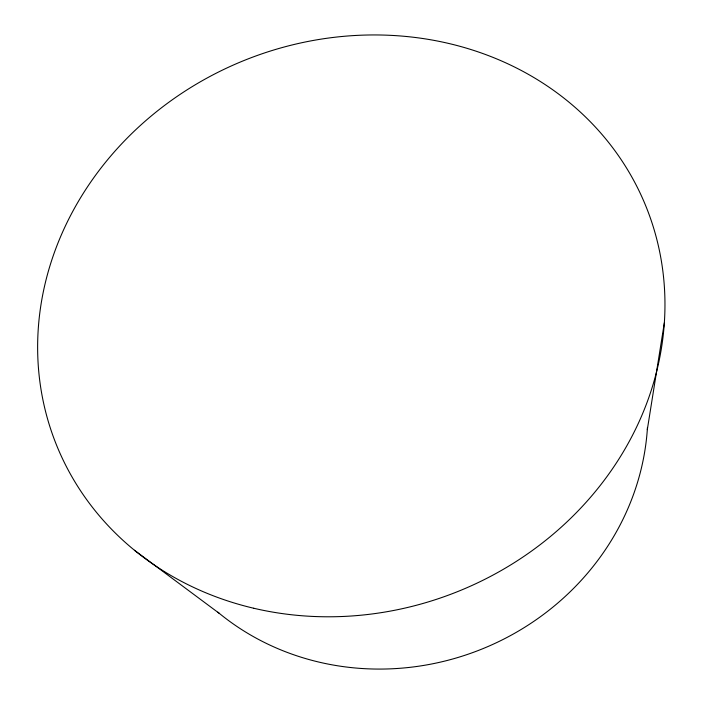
<?xml version="1.0" encoding="UTF-8"?>
<svg xmlns="http://www.w3.org/2000/svg" width="702" height="702" viewBox="0 0 702 702"><rect width="100%" height="100%" fill="white"/><g stroke="black" fill="none" stroke-linecap="round" stroke-linejoin="round"><path stroke-width="1.05" d="M647.314 429.615L664.346 322.797M134.451 550.254L219.524 613.548M647.463 427.421A258.81 241.997 -22.1 0 1 487.636 646.674A258.81 241.997 -22.1 0 1 217.813 612.144M253.773 608.257A317.971 286.223 -22.1 0 0 658.239 245.244A317.971 286.223 -22.1 0 0 141.865 124.105A317.971 286.223 -22.1 0 0 253.773 608.257"/></g></svg>
